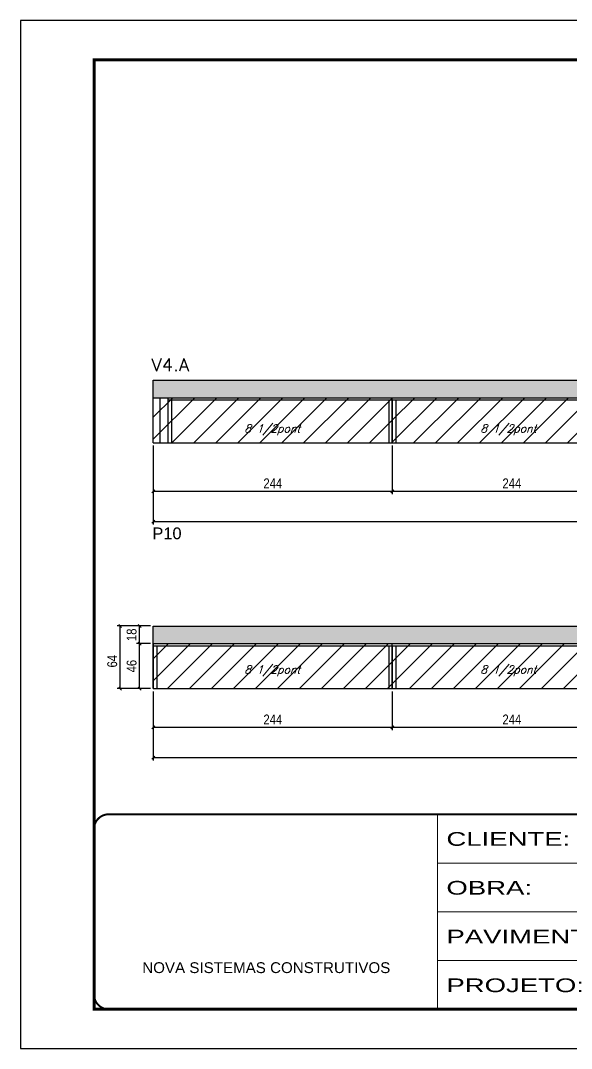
# Model space of a CAD drawing. Extents: x -10448 to -1189, y -11772 to 17235.
# Drawn here: x -7278 to -6716, y 863 to 1913 of the extents above; entities that cross this region are included whole.
import ezdxf

# ---------------------------------------------------------------- set-up
doc = ezdxf.new("R2010")
doc.units = 0
doc.linetypes.add('CONTINUO', pattern=[0])
doc.linetypes.add('DASHED', pattern=[0.75, 0.5, -0.25])
for name, color, linetype in [('5', 5, 'Continuous'), ('COTA', 241, 'Continuous'), ('Painéis', 200, 'Continuous'), ('Reaproveitamento', 251, 'Continuous'), ('SARR_2.2x7', 40, 'Continuous'), ('SARR_3.5x7', 81, 'Continuous'), ('texto', 7, 'Continuous')]:
    doc.layers.add(name, color=color, linetype=linetype)
for name, color, linetype, lineweight in [('Folhas', 255, 'Continuous', 9), ('SARRAFO DE PRESSAO', 251, 'DASHED', 9), ('Texto Seção', 7, 'Continuous', 15)]:
    doc.layers.add(name, color=color, linetype=linetype, lineweight=lineweight)
doc.layers.add('Laje_Perimetro', color=7, linetype='Continuous', plot=False)
doc.styles.add('ARIAL', font='arial.ttf')
doc.styles.add('COTA TECNICA', font='techl___.ttf', dxfattribs={"height": 10})
doc.styles.add('REGUA-120', font='ROMANS.shx', dxfattribs={"height": 15})
doc.styles.add('Romans', font='romans.shx')
doc.styles.get("Standard").update_dxf_attribs({"font": 'arial.ttf'})
doc.styles.add('Tecnologia', font='')
doc.styles.get('Tecnologia').set_extended_font_data('Forgotten Futurist')
doc.dimstyles.new('PAINEL', dxfattribs={"dimtxt": 10, "dimasz": 3, "dimexe": 3, "dimexo": 3, "dimgap": 3, "dimtad": 1, "dimdec": 1, "dimzin": 12, "dimdsep": 46, "dimtxsty": 'COTA TECNICA', "dimblk1": 'OBLIQUE', "dimblk2": 'OBLIQUE', "dimsah": 1, "dimcen": 0.9, "dimclrd": 4, "dimclre": 4, "dimclrt": 240, "dimadec": 1, "dimazin": 3, "dimtfac": 1, "dimtdec": 1, "dimtmove": 0, "dimatfit": 3, "dimfxl": 1, "dimtolj": 1, "dimtzin": 12, "dimarcsym": 0})
pattern_1 = [(45, (-141067.783, -31030.304), (-11.2253202, 11.2253202), [])]

# ---------------------------------------------------------------- blocks, each defined once
blk = doc.blocks.new('9999999999')
at = {"color": 30, "linetype": 'CONTINUO'}
for p, q in [((98564.6, 34230.2), (98564.6, 34429.4)), ((98564.6, 34379.6), (99584, 34379.6)), ((98564.6, 34329.8), (99488, 34329.8)), ((99584, 34329.8), (99488, 34329.8)), ((99488, 34329.8), (99488, 34230.2)), ((98564.6, 34280), (99488, 34280))]:
    blk.add_line(p, q, dxfattribs=at)
at = {"color": 30, "linetype": 'CONTINUO', "const_width": 2}
blk.add_lwpolyline([(99584, 34230.2), (99584, 34414.4, 0.414214), (99569, 34429.4), (98229, 34429.4, 0.414214), (98214, 34414.4), (98214, 34245.2, 0.414214), (98229, 34230.2), (99584, 34230.2)], format="xyb", dxfattribs=at)
at = {"layer": 'Folhas'}
blk.add_lwpolyline([(98139, 34190.2), (99624, 34190.2), (99624, 35240.2), (98139, 35240.2)], close=True, dxfattribs=at)
at = {"layer": 'Folhas', "color": 30, "const_width": 3}
blk.add_lwpolyline([(98214, 34230.2), (99584, 34230.2), (99584, 35200.2), (98214, 35200.2)], close=True, dxfattribs=at)
at = {"color": 7, "linetype": 'Continuous', "ltscale": 5, "style": 'ARIAL'}
for s, height, p in [('STOG', 15.48, (98837.7, 34393.1)), ('NIK SUNSET', 15.48, (98837.7, 34343.3)), ('2°, 3° E PAVIMENTO TIPO', 15.483, (98837.7, 34293.5)), ('NOVA SISTEMAS CONSTRUTIVOS', 11.059, (98263.2, 34267.2)), ('LATERAL DE VIGA', 15.483, (98837.7, 34243.7))]:
    blk.add_text(s, height=height, dxfattribs=at).set_placement(p)
at = {"layer": 'Folhas', "color": 7, "style": 'Tecnologia', "width": 1.5}
for s, p in [('CLIENTE:', (98573.7, 34397.2)), ('OBRA:', (98573.7, 34347.3)), ('PAVIMENTO:', (98573.7, 34297.5)), ('PROJETO:', (98573.7, 34247.7))]:
    blk.add_text(s, height=14, dxfattribs=at).set_placement(p)
blk = doc.blocks.new('_Oblique')
at = {"color": 0, "linetype": 'ByBlock', "lineweight": -2}
blk.add_line((-0.5, -0.5), (0.5, 0.5), dxfattribs=at)
blk = doc.blocks.new('*D949')
at = {"layer": 'COTA', "color": 4, "linetype": 'ByBlock', "lineweight": -2, "transparency": 16777216}
for p, q in [((-7142.8, 1478.5), (-7142.8, 1428.9)), ((-6898.8, 1478.5), (-6898.8, 1428.9)), ((-7142.8, 1431.9), (-6898.8, 1431.9))]:
    blk.add_line(p, q, dxfattribs=at)
at = {"layer": 'Defpoints', "color": 0, "linetype": 'ByBlock', "transparency": 16777216}
for p in [(-7142.8, 1481.5), (-6898.8, 1481.5), (-6898.8, 1431.9)]:
    blk.add_point(p, dxfattribs=at)
at = {"layer": 'COTA', "color": 4, "linetype": 'ByBlock', "lineweight": -2, "transparency": 16777216, "xscale": 3, "yscale": 3, "zscale": 3, "rotation": 180}
blk.add_blockref('_Oblique', (-7142.8, 1431.9), dxfattribs=at)
at = {"layer": 'COTA', "color": 4, "linetype": 'ByBlock', "lineweight": -2, "transparency": 16777216, "xscale": 3, "yscale": 3, "zscale": 3}
blk.add_blockref('_Oblique', (-6898.8, 1431.9), dxfattribs=at)
at = {"layer": 'COTA', "color": 240, "linetype": 'ByBlock', "transparency": 16777216, "insert": (-7020.8, 1440), "char_height": 10, "attachment_point": 5, "style": 'COTA TECNICA'}
blk.add_mtext('\\A1;244', dxfattribs=at)
blk = doc.blocks.new('*D950')
at = {"layer": 'COTA', "color": 4, "linetype": 'ByBlock', "lineweight": -2, "transparency": 16777216}
for p, q in [((-6898.8, 1478.5), (-6898.8, 1428.9)), ((-6654.8, 1478.5), (-6654.8, 1428.9)), ((-6898.8, 1431.9), (-6654.8, 1431.9))]:
    blk.add_line(p, q, dxfattribs=at)
at = {"layer": 'Defpoints', "color": 0, "linetype": 'ByBlock', "transparency": 16777216}
for p in [(-6898.8, 1481.5), (-6654.8, 1481.5), (-6654.8, 1431.9)]:
    blk.add_point(p, dxfattribs=at)
at = {"layer": 'COTA', "color": 4, "linetype": 'ByBlock', "lineweight": -2, "transparency": 16777216, "xscale": 3, "yscale": 3, "zscale": 3, "rotation": 180}
blk.add_blockref('_Oblique', (-6898.8, 1431.9), dxfattribs=at)
at = {"layer": 'COTA', "color": 4, "linetype": 'ByBlock', "lineweight": -2, "transparency": 16777216, "xscale": 3, "yscale": 3, "zscale": 3}
blk.add_blockref('_Oblique', (-6654.8, 1431.9), dxfattribs=at)
at = {"layer": 'COTA', "color": 240, "linetype": 'ByBlock', "transparency": 16777216, "insert": (-6776.8, 1440), "char_height": 10, "attachment_point": 5, "style": 'COTA TECNICA'}
blk.add_mtext('\\A1;244', dxfattribs=at)
blk = doc.blocks.new('*D951')
at = {"layer": 'COTA', "color": 4, "linetype": 'ByBlock', "lineweight": -2, "transparency": 16777216}
for p, q in [((-7142.8, 1478.5), (-7142.8, 1397.9)), ((-6166.8, 1478.5), (-6166.8, 1397.9)), ((-7142.8, 1400.9), (-6166.8, 1400.9))]:
    blk.add_line(p, q, dxfattribs=at)
at = {"layer": 'Defpoints', "color": 0, "linetype": 'ByBlock', "transparency": 16777216}
for p in [(-7142.8, 1481.5), (-6166.8, 1481.5), (-6166.8, 1400.9)]:
    blk.add_point(p, dxfattribs=at)
at = {"layer": 'COTA', "color": 4, "linetype": 'ByBlock', "lineweight": -2, "transparency": 16777216, "xscale": 3, "yscale": 3, "zscale": 3, "rotation": 180}
blk.add_blockref('_Oblique', (-7142.8, 1400.9), dxfattribs=at)
at = {"layer": 'COTA', "color": 4, "linetype": 'ByBlock', "lineweight": -2, "transparency": 16777216, "xscale": 3, "yscale": 3, "zscale": 3}
blk.add_blockref('_Oblique', (-6166.8, 1400.9), dxfattribs=at)
at = {"layer": 'COTA', "color": 240, "linetype": 'ByBlock', "transparency": 16777216, "insert": (-6654.8, 1409), "char_height": 10, "attachment_point": 5, "style": 'COTA TECNICA'}
blk.add_mtext('\\A1;976', dxfattribs=at)
blk = doc.blocks.new('*D953')
at = {"layer": 'COTA', "color": 4, "linetype": 'ByBlock', "lineweight": -2, "transparency": 16777216}
for p, q in [((-7145.8, 1276.3), (-7159.8, 1276.3)), ((-7156.8, 1230.3), (-7156.8, 1276.3)), ((-7145.8, 1230.3), (-7159.8, 1230.3))]:
    blk.add_line(p, q, dxfattribs=at)
at = {"layer": 'Defpoints', "color": 0, "linetype": 'ByBlock', "transparency": 16777216}
for p in [(-7156.8, 1276.3), (-7142.8, 1276.3), (-7142.8, 1230.3)]:
    blk.add_point(p, dxfattribs=at)
at = {"layer": 'COTA', "color": 4, "linetype": 'ByBlock', "lineweight": -2, "transparency": 16777216, "xscale": 3, "yscale": 3, "zscale": 3}
for p, rotation in [((-7156.8, 1276.3), 90), ((-7156.8, 1230.3), 270)]:
    blk.add_blockref('_Oblique', p, dxfattribs=dict(at, rotation=rotation))
at = {"layer": 'COTA', "color": 240, "linetype": 'ByBlock', "transparency": 16777216, "insert": (-7164.9, 1253.3), "char_height": 10, "attachment_point": 5, "rotation": 90, "style": 'COTA TECNICA'}
blk.add_mtext('\\A1;46', dxfattribs=at)
blk = doc.blocks.new('*D954')
at = {"layer": 'COTA', "color": 4, "linetype": 'ByBlock', "lineweight": -2, "transparency": 16777216}
for p, q in [((-7145.8, 1294.3), (-7159.8, 1294.3)), ((-7156.8, 1276.3), (-7156.8, 1294.3)), ((-7145.8, 1276.3), (-7159.8, 1276.3))]:
    blk.add_line(p, q, dxfattribs=at)
at = {"layer": 'Defpoints', "color": 0, "linetype": 'ByBlock', "transparency": 16777216}
for p in [(-7156.8, 1294.3), (-7142.8, 1294.3), (-7142.8, 1276.3)]:
    blk.add_point(p, dxfattribs=at)
at = {"layer": 'COTA', "color": 4, "linetype": 'ByBlock', "lineweight": -2, "transparency": 16777216, "xscale": 3, "yscale": 3, "zscale": 3}
for p, rotation in [((-7156.8, 1294.3), 90), ((-7156.8, 1276.3), 270)]:
    blk.add_blockref('_Oblique', p, dxfattribs=dict(at, rotation=rotation))
at = {"layer": 'COTA', "color": 240, "linetype": 'ByBlock', "transparency": 16777216, "insert": (-7164.9, 1285.3), "char_height": 10, "attachment_point": 5, "rotation": 90, "style": 'COTA TECNICA'}
blk.add_mtext('\\A1;18', dxfattribs=at)
blk = doc.blocks.new('*D955')
at = {"layer": 'COTA', "color": 4, "linetype": 'ByBlock', "lineweight": -2, "transparency": 16777216}
for p, q in [((-7145.8, 1294.3), (-7179.6, 1294.3)), ((-7176.6, 1230.3), (-7176.6, 1294.3)), ((-7145.8, 1230.3), (-7179.6, 1230.3))]:
    blk.add_line(p, q, dxfattribs=at)
at = {"layer": 'Defpoints', "color": 0, "linetype": 'ByBlock', "transparency": 16777216}
for p in [(-7176.6, 1294.3), (-7142.8, 1294.3), (-7142.8, 1230.3)]:
    blk.add_point(p, dxfattribs=at)
at = {"layer": 'COTA', "color": 4, "linetype": 'ByBlock', "lineweight": -2, "transparency": 16777216, "xscale": 3, "yscale": 3, "zscale": 3}
for p, rotation in [((-7176.6, 1294.3), 90), ((-7176.6, 1230.3), 270)]:
    blk.add_blockref('_Oblique', p, dxfattribs=dict(at, rotation=rotation))
at = {"layer": 'COTA', "color": 240, "linetype": 'ByBlock', "transparency": 16777216, "insert": (-7184.7, 1258.3), "char_height": 10, "attachment_point": 5, "rotation": 90, "style": 'COTA TECNICA'}
blk.add_mtext('\\A1;64', dxfattribs=at)
blk = doc.blocks.new('*D956')
at = {"layer": 'COTA', "color": 4, "linetype": 'ByBlock', "lineweight": -2, "transparency": 16777216}
for p, q in [((-7142.8, 1227.3), (-7142.8, 1187.8)), ((-6898.8, 1227.3), (-6898.8, 1187.8)), ((-7142.8, 1190.8), (-6898.8, 1190.8))]:
    blk.add_line(p, q, dxfattribs=at)
at = {"layer": 'Defpoints', "color": 0, "linetype": 'ByBlock', "transparency": 16777216}
for p in [(-7142.8, 1230.3), (-6898.8, 1230.3), (-6898.8, 1190.8)]:
    blk.add_point(p, dxfattribs=at)
at = {"layer": 'COTA', "color": 4, "linetype": 'ByBlock', "lineweight": -2, "transparency": 16777216, "xscale": 3, "yscale": 3, "zscale": 3, "rotation": 180}
blk.add_blockref('_Oblique', (-7142.8, 1190.8), dxfattribs=at)
at = {"layer": 'COTA', "color": 4, "linetype": 'ByBlock', "lineweight": -2, "transparency": 16777216, "xscale": 3, "yscale": 3, "zscale": 3}
blk.add_blockref('_Oblique', (-6898.8, 1190.8), dxfattribs=at)
at = {"layer": 'COTA', "color": 240, "linetype": 'ByBlock', "transparency": 16777216, "insert": (-7020.8, 1198.8), "char_height": 10, "attachment_point": 5, "style": 'COTA TECNICA'}
blk.add_mtext('\\A1;244', dxfattribs=at)
blk = doc.blocks.new('*D957')
at = {"layer": 'COTA', "color": 4, "linetype": 'ByBlock', "lineweight": -2, "transparency": 16777216}
for p, q in [((-6898.8, 1227.3), (-6898.8, 1187.8)), ((-6654.8, 1227.3), (-6654.8, 1187.8)), ((-6898.8, 1190.8), (-6654.8, 1190.8))]:
    blk.add_line(p, q, dxfattribs=at)
at = {"layer": 'Defpoints', "color": 0, "linetype": 'ByBlock', "transparency": 16777216}
for p in [(-6898.8, 1230.3), (-6654.8, 1230.3), (-6654.8, 1190.8)]:
    blk.add_point(p, dxfattribs=at)
at = {"layer": 'COTA', "color": 4, "linetype": 'ByBlock', "lineweight": -2, "transparency": 16777216, "xscale": 3, "yscale": 3, "zscale": 3, "rotation": 180}
blk.add_blockref('_Oblique', (-6898.8, 1190.8), dxfattribs=at)
at = {"layer": 'COTA', "color": 4, "linetype": 'ByBlock', "lineweight": -2, "transparency": 16777216, "xscale": 3, "yscale": 3, "zscale": 3}
blk.add_blockref('_Oblique', (-6654.8, 1190.8), dxfattribs=at)
at = {"layer": 'COTA', "color": 240, "linetype": 'ByBlock', "transparency": 16777216, "insert": (-6776.8, 1198.8), "char_height": 10, "attachment_point": 5, "style": 'COTA TECNICA'}
blk.add_mtext('\\A1;244', dxfattribs=at)
blk = doc.blocks.new('*D958')
at = {"layer": 'COTA', "color": 4, "linetype": 'ByBlock', "lineweight": -2, "transparency": 16777216}
for p, q in [((-7142.8, 1227.3), (-7142.8, 1156.8)), ((-6190.3, 1227.3), (-6190.3, 1156.8)), ((-7142.8, 1159.8), (-6190.3, 1159.8))]:
    blk.add_line(p, q, dxfattribs=at)
at = {"layer": 'Defpoints', "color": 0, "linetype": 'ByBlock', "transparency": 16777216}
for p in [(-7142.8, 1230.3), (-6190.3, 1230.3), (-6190.3, 1159.8)]:
    blk.add_point(p, dxfattribs=at)
at = {"layer": 'COTA', "color": 4, "linetype": 'ByBlock', "lineweight": -2, "transparency": 16777216, "xscale": 3, "yscale": 3, "zscale": 3, "rotation": 180}
blk.add_blockref('_Oblique', (-7142.8, 1159.8), dxfattribs=at)
at = {"layer": 'COTA', "color": 4, "linetype": 'ByBlock', "lineweight": -2, "transparency": 16777216, "xscale": 3, "yscale": 3, "zscale": 3}
blk.add_blockref('_Oblique', (-6190.3, 1159.8), dxfattribs=at)
at = {"layer": 'COTA', "color": 240, "linetype": 'ByBlock', "transparency": 16777216, "insert": (-6666.6, 1167.9), "char_height": 10, "attachment_point": 5, "style": 'COTA TECNICA'}
blk.add_mtext('\\A1;952.5', dxfattribs=at)

msp = doc.modelspace()

# ---------------------------------------------------------------- hatches: boundary and pattern name
at = {"layer": 'COTA', "linetype": 'ByBlock'}
h = msp.add_hatch(dxfattribs=at)
h.set_pattern_fill('AR-CONC', color=256, scale=0.03)
h.set_pattern_definition([(50, (-141067.7827, -31030.3037), (5.46554007, -0.47817257), [0.5715, -6.2865]), (355, (-141067.7827, -31030.3037), (-1.05730264, 5.73170536), [0.4572, -5.02921753]), (100.4514447, (-141067.327, -31030.3436), (4.40823741, 5.25353256), [0.48570026, -5.34270734]), (46.1842, (-141067.783, -31028.78), (8.13237123, -1.26126984), [0.85725, -9.42975]), (96.6355576, (-141067.105, -31028.885), (7.122124, 7.42278374), [0.7285507, -8.01406824]), (351.184151, (-141067.783, -31028.78), (7.122124, 7.42278374), [0.685799, -7.54379196]), (21, (-141067.0207, -31029.1607), (4.54843174, -3.06795595), [0.5715, -6.2865]), (326, (-141067.0207, -31029.1607), (1.85406085, 5.52563898), [0.4572, -5.0292]), (71.451445, (-141066.6417, -31029.4164), (6.40249258, 2.45768307), [0.48570026, -5.34269813]), (37.5, (-141067.7827, -31030.3037), (0.092658098, 2.536651166), [0, -4.96824, 0, -5.1054, 0, -5.04825]), (7.5, (-141067.7827, -31030.3037), (2.004589875, 3.005417245), [0, -2.91084, 0, -4.85394, 0, -1.92405]), (327.5, (-141069.482, -31030.3037), (4.067717855, -0.17186232), [0, -1.905, 0, -5.9436, 0, -7.8867]), (317.5, (-141070.244, -31030.3037), (4.44387544, 0.76279473), [0, -2.4765, 0, -3.94716, 0, -5.6007])])
h.paths.add_polyline_path([(-7142.82, 1545.49), (-7142.82, 1527.49), (-6166.82, 1527.49), (-6166.82, 1545.49)])
h = msp.add_hatch(dxfattribs=at)
h.set_pattern_fill('AR-CONC', color=256, scale=0.03)
h.paths.add_polyline_path([(-6190.32, 1234.27), (-6163.29, 1234.27), (-6163.29, 1277.27), (-6000.29, 1277.27), (-6000.29, 1289.27), (-6163.29, 1289.27), (-6163.29, 1294.27), (-6278.29, 1294.27), (-7142.82, 1294.27), (-7142.82, 1276.27), (-6190.32, 1276.27)])
h.paths.add_polyline_path([(-6231.07, 1279.09), (-6211, 1279.09), (-6211, 1297.61), (-6231.07, 1297.61)], flags=9)
at = {"layer": 'Reaproveitamento', "linetype": 'ByBlock'}
h = msp.add_hatch(dxfattribs=at)
h.set_pattern_fill('ANSI31', color=256, scale=5)
h.set_pattern_definition(pattern_1)
h.paths.add_polyline_path([(-7142.82, 1527.49), (-7142.82, 1481.49), (-6898.82, 1481.49), (-6898.82, 1527.49)])
h = msp.add_hatch(dxfattribs=at)
h.set_pattern_fill('ANSI31', color=256, scale=5)
h.set_pattern_definition(pattern_1)
h.paths.add_polyline_path([(-6898.82, 1527.49), (-6898.82, 1481.49), (-6654.82, 1481.49), (-6654.82, 1527.49)])
h = msp.add_hatch(dxfattribs=at)
h.set_pattern_fill('ANSI31', color=256, scale=5)
h.set_pattern_definition(pattern_1)
h.paths.add_polyline_path([(-6898.82, 1276.27), (-7142.82, 1276.27), (-7142.82, 1230.27), (-6898.82, 1230.27)])
h = msp.add_hatch(dxfattribs=at)
h.set_pattern_fill('ANSI31', color=256, scale=5)
h.set_pattern_definition(pattern_1)
h.paths.add_polyline_path([(-6898.82, 1276.27), (-6898.82, 1230.27), (-6654.82, 1230.27), (-6654.82, 1276.27)])

# ---------------------------------------------------------------- linework, layer by layer
at = {"layer": 'COTA', "linetype": 'ByBlock'}
for p, q in [((-7142.82, 1545.49), (-6166.82, 1545.49)), ((-7142.82, 1527.49), (-7142.82, 1545.49)), ((-7142.82, 1294.27), (-6278.29, 1294.27)), ((-7142.82, 1276.27), (-7142.82, 1294.27))]:
    msp.add_line(p, q, dxfattribs=at)
at = {"layer": 'Laje_Perimetro'}
msp.add_lwpolyline([(-5793.28, 1912.75), (-7278.28, 1912.75), (-7278.28, 862.75), (-5793.28, 862.75)], close=True, dxfattribs=at)
at = {"layer": 'Painéis', "linetype": 'ByBlock'}
for p, q in [((-7142.82, 1527.49), (-6166.82, 1527.49)), ((-7142.82, 1481.49), (-7142.82, 1527.49)), ((-6898.82, 1481.49), (-6898.82, 1527.49)), ((-7142.82, 1481.49), (-6166.82, 1481.49)), ((-7142.82, 1276.27), (-6190.32, 1276.27)), ((-7142.82, 1230.27), (-7142.82, 1276.27)), ((-6898.82, 1230.27), (-6898.82, 1276.27)), ((-7142.82, 1230.27), (-6190.32, 1230.27))]:
    msp.add_line(p, q, dxfattribs=at)
at = {"layer": 'SARR_2.2x7', "linetype": 'Continuous'}
for p, q in [((-7135.82, 1481.49), (-7135.82, 1527.49)), ((-7127.82, 1525.29), (-6898.82, 1525.29)), ((-6898.82, 1525.29), (-6654.82, 1525.29)), ((-7142.82, 1274.07), (-6898.82, 1274.07)), ((-6898.82, 1274.07), (-6654.82, 1274.07))]:
    msp.add_line(p, q, dxfattribs=at)
at = {"layer": 'SARR_3.5x7'}
for p, q in [((-7127.82, 1527.49), (-7127.82, 1481.49)), ((-7124.32, 1525.29), (-7124.32, 1481.49)), ((-6902.32, 1525.29), (-6902.32, 1481.49)), ((-6898.82, 1525.29), (-6898.82, 1481.49)), ((-6895.32, 1525.29), (-6895.32, 1481.49)), ((-7127.82, 1481.49), (-7124.32, 1481.49)), ((-6902.32, 1481.49), (-6898.82, 1481.49)), ((-6898.82, 1481.49), (-6895.32, 1481.49)), ((-7142.82, 1276.27), (-7142.82, 1230.27)), ((-7139.32, 1274.07), (-7139.32, 1230.27)), ((-6902.32, 1274.07), (-6902.32, 1230.27)), ((-6898.82, 1274.07), (-6898.82, 1230.27)), ((-6895.32, 1274.07), (-6895.32, 1230.27)), ((-7142.82, 1230.27), (-7139.32, 1230.27)), ((-6902.32, 1230.27), (-6898.82, 1230.27)), ((-6898.82, 1230.27), (-6895.32, 1230.27))]:
    msp.add_line(p, q, dxfattribs=at)

# ---------------------------------------------------------------- block references
at = {"layer": 'SARRAFO DE PRESSAO', "color": 6, "linetype": 'ByBlock'}
msp.add_blockref('9999999999', (-105417.26, -33327.45), dxfattribs=at)

# ---------------------------------------------------------------- texts
at = {"layer": '5', "linetype": 'Continuous'}
msp.add_text('P10', height=12, rotation=0.00004, dxfattribs=at).set_placement((-7143.74, 1382.91))
at = {"layer": 'texto', "color": 2, "char_height": 8, "attachment_point": 5, "style": 'Romans'}
for insert in [(-7021.32, 1494.71), (-6780.32, 1494.71), (-7021.32, 1248.49), (-6780.32, 1248.49)]:
    msp.add_mtext('{\\Q19;\\C256;8 1/2pont}', dxfattribs=dict(at, insert=insert))
at = {"layer": 'Texto Seção', "style": 'REGUA-120', "width": 1.05}
msp.add_text('V4.A', height=13, dxfattribs=at).set_placement((-7144.82, 1554.68))

# ---------------------------------------------------------------- dimensions: what is measured, and where the dimension line sits
at = {"layer": 'COTA', "linetype": 'ByBlock'}
for base, p1, p2, picture, middle in [((-6898.82, 1431.91), (-7142.82, 1481.49), (-6898.82, 1481.49), '*D949', (-7020.82, 1439.98)), ((-6166.82, 1400.92), (-7142.82, 1481.49), (-6166.82, 1481.49), '*D951', (-6654.82, 1409.05)), ((-6898.82, 1190.77), (-7142.82, 1230.27), (-6898.82, 1230.27), '*D956', (-7020.82, 1198.84)), ((-6190.32, 1159.78), (-7142.82, 1230.27), (-6190.32, 1230.27), '*D958', (-6666.57, 1167.92))]:
    dim = msp.add_linear_dim(base=base, p1=p1, p2=p2, dimstyle='PAINEL', dxfattribs=at)
    dim.commit()
    dim.dimension.update_dxf_attribs({"geometry": picture, "text_midpoint": middle})
for base, p1, p2, picture, middle in [((-6654.82, 1431.91), (-6898.82, 1481.49), (-6654.82, 1481.49), '*D950', (-6776.82, 1439.98)), ((-6654.82, 1190.77), (-6898.82, 1230.27), (-6654.82, 1230.27), '*D957', (-6776.82, 1198.84))]:
    dim = msp.add_linear_dim(base=base, p1=p1, p2=p2, dimstyle='PAINEL', override={"dimtmove": 1}, dxfattribs=at)
    dim.commit()
    dim.dimension.update_dxf_attribs({"geometry": picture, "text_midpoint": middle})
dim = msp.add_linear_dim(base=(-7176.55, 1294.27), p1=(-7142.82, 1230.27), p2=(-7142.82, 1294.27), angle=90, dimstyle='PAINEL', dxfattribs=at)
dim.commit()
dim.dimension.update_dxf_attribs({"geometry": '*D955', "text_midpoint": (-7176.55, 1258.27), "dimtype": 160})
for base, p1, p2, picture, middle in [((-7156.84, 1294.27), (-7142.82, 1276.27), (-7142.82, 1294.27), '*D954', (-7164.94, 1285.27)), ((-7156.84, 1276.27), (-7142.82, 1230.27), (-7142.82, 1276.27), '*D953', (-7164.94, 1253.27))]:
    dim = msp.add_linear_dim(base=base, p1=p1, p2=p2, angle=90, dimstyle='PAINEL', dxfattribs=at)
    dim.commit()
    dim.dimension.update_dxf_attribs({"geometry": picture, "text_midpoint": middle})

doc.saveas('drawing.dxf')
